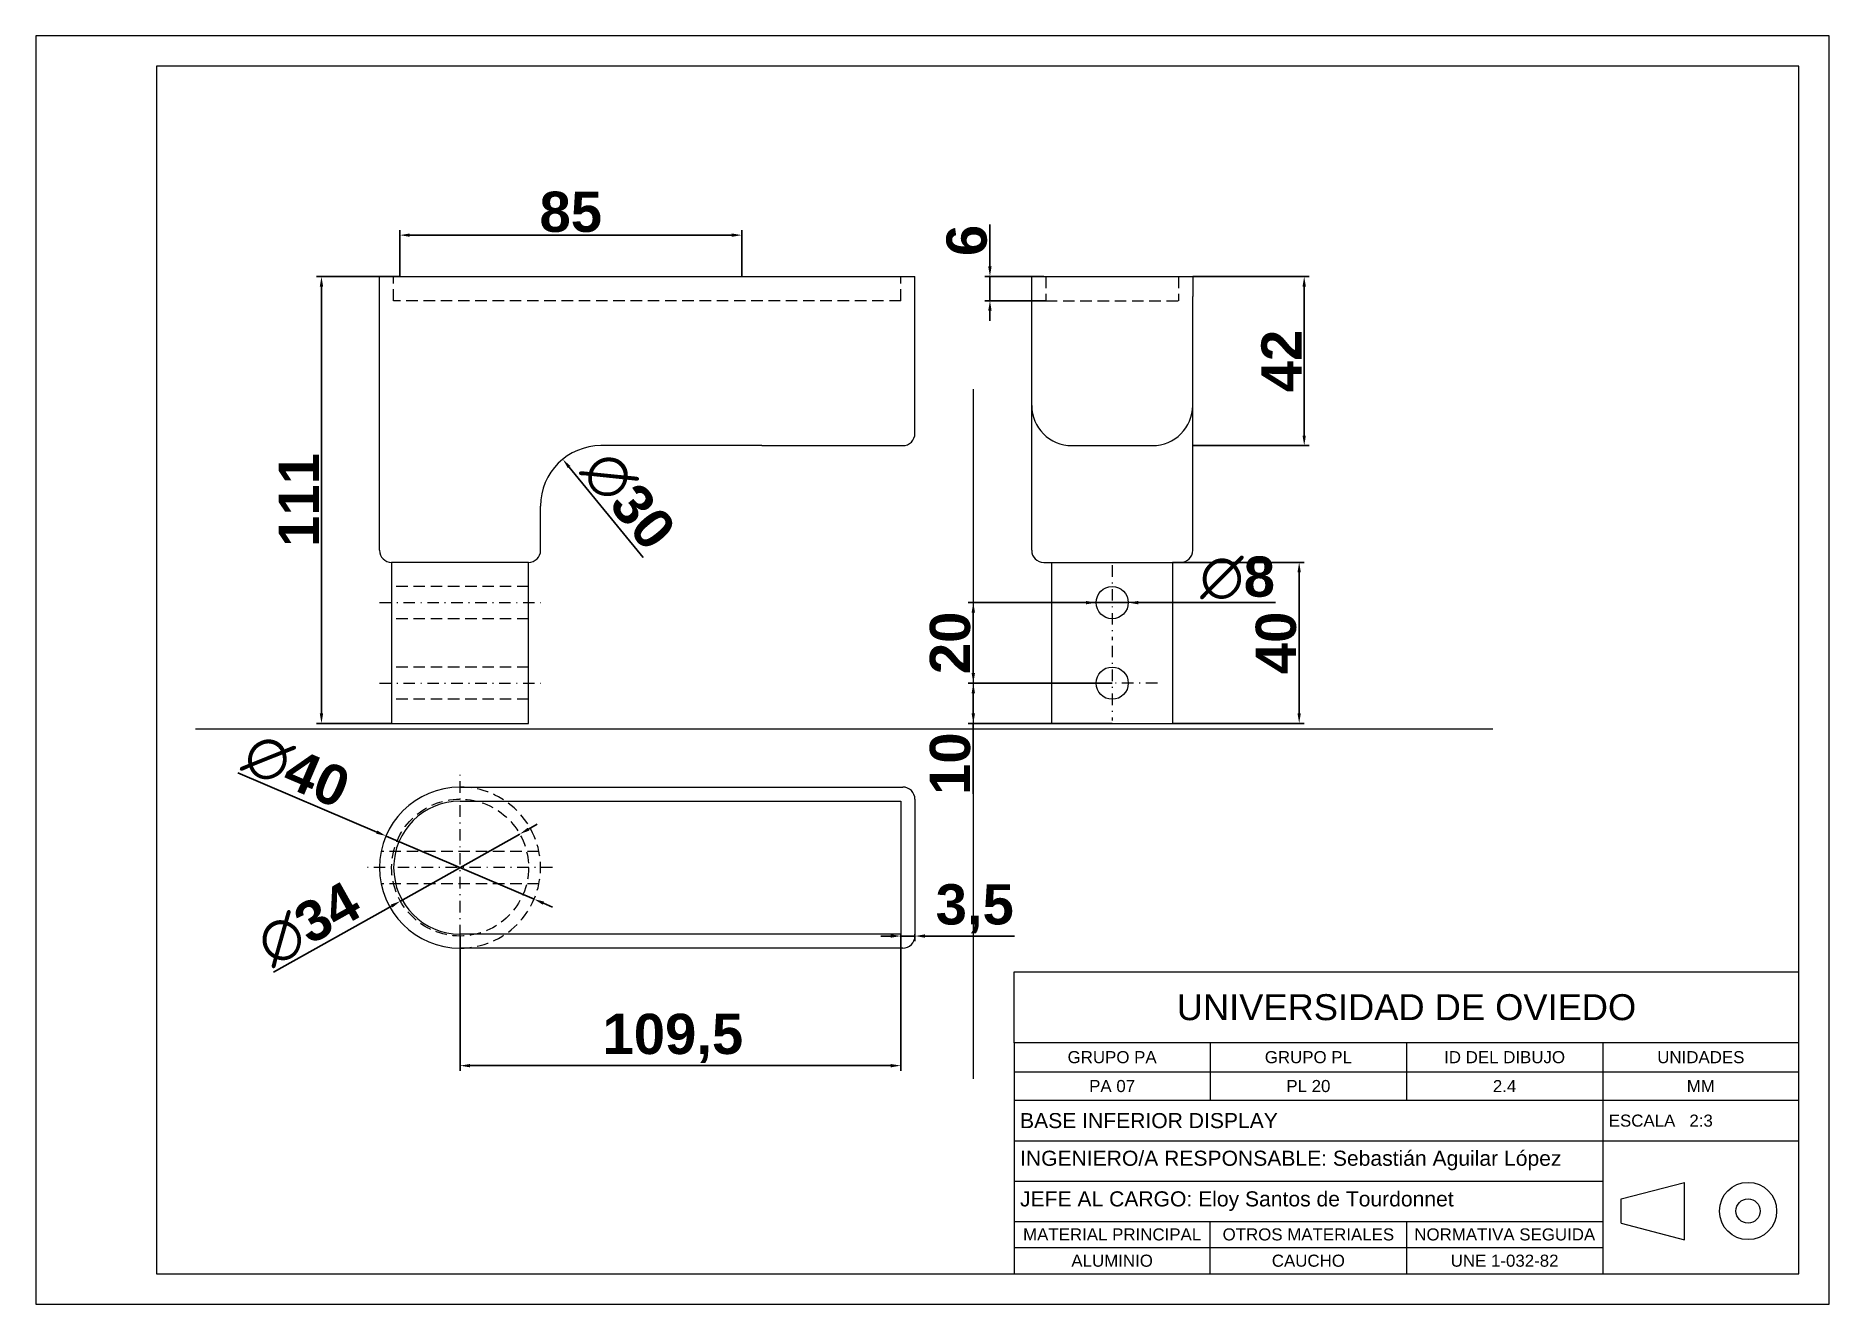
# Paper-space layout 'Presentación1' of a CAD drawing. Header units: millimetres. Extents: x 0 to 297, y 0 to 210.
# The model-space entities are those that its viewports show. They can reach past a viewport. Long polylines and large blocks are cut down to what shows.
import ezdxf

# ---------------------------------------------------------------- set-up
doc = ezdxf.new("R2010")
doc.units = ezdxf.units.MM
doc.header["$LTSCALE"] = 0.1
doc.linetypes.add('TRAZO_Y_PUNTO', pattern=[25.4, 12.7, -6.35, 0, -6.35])
doc.linetypes.add('TRAZOS', pattern=[19.05, 12.7, -6.35])
for name, color, linetype, lineweight in [('01_Contornos', 7, 'Continuous', 20), ('02_Ocultas', 4, 'TRAZOS', 20), ('03_Ejes', 1, 'TRAZO_Y_PUNTO', 18), ('04_Cotas', 3, 'Continuous', 18)]:
    doc.layers.add(name, color=color, linetype=linetype, lineweight=lineweight)
doc.styles.add('EstiloCota', font='arialbd.ttf', dxfattribs={"height": 10})
doc.styles.get("Standard").update_dxf_attribs({"font": 'arial.ttf'})
doc.dimstyles.new('CotasUNE', dxfattribs={"dimtxt": 10, "dimasz": 2.5, "dimexe": 1.25, "dimexo": 0, "dimtad": 1, "dimtxsty": 'EstiloCota', "dimcen": 2, "dimclrd": 256, "dimclrt": 256, "dimadec": 0, "dimazin": 0, "dimtfac": 1, "dimtmove": 0, "dimatfit": 3, "dimfxl": 1, "dimarcsym": 0})

# ---------------------------------------------------------------- blocks, each defined once
blk = doc.blocks.new('UNE A4H')
for p, q in [((0, 210), (0, 0)), ((297, 210), (0, 210)), ((297, 0), (297, 210)), ((20, 205), (20, 5)), ((292, 205), (20, 205)), ((292, 5), (292, 205)), ((162, 55), (292, 55)), ((162, 43.27), (162, 55)), ((292, 43.27), (162, 43.27)), ((162, 43.27), (162, 5)), ((194.5, 43.27), (194.5, 33.7)), ((227, 43.27), (227, 33.7)), ((259.5, 43.27), (259.5, 33.7)), ((162, 38.49), (292, 38.49)), ((292, 33.7), (162, 33.7)), ((259.5, 33.7), (259.5, 25)), ((162, 27.04), (259.5, 27.04)), ((259.5, 27.04), (292, 27.04)), ((259.5, 25), (259.5, 5)), ((162, 20.37), (259.5, 20.37)), ((262.55, 17.42), (273.06, 20.16)), ((273.06, 10.67), (273.06, 20.16)), ((262.55, 13.41), (262.55, 17.42)), ((162, 13.7), (259.5, 13.7)), ((194.5, 5), (194.5, 13.7)), ((227, 13.7), (227, 5)), ((262.55, 13.41), (273.06, 10.67)), ((162, 9.35), (259.5, 9.35)), ((20, 5), (292, 5)), ((0, 0), (297, 0))]:
    blk.add_line(p, q)
for radius in [4.74, 2]:
    blk.add_circle((283.57, 15.42), radius)
for s, insert, char_height, width, attachment_point in [('GRUPO PA', (178.25, 40.88), 2, 32.5, 5), ('GRUPO PL', (210.75, 40.88), 2, 32.5, 5), ('ID DEL DIBUJO', (243.25, 40.88), 2, 32.5, 5), ('UNIDADES', (275.75, 40.88), 2, 32.5, 5), ('PA 07', (178.25, 36.1), 2, 32.5, 5), ('PL 20', (210.75, 36.1), 2, 32.5, 5), ('2.4', (243.25, 36.1), 2, 32.5, 5), ('MM', (275.75, 36.1), 2, 32.5, 5), ('BASE INFERIOR DISPLAY', (163, 30.37), 2.5, 97.1143, 4), ('INGENIERO/A RESPONSABLE: Sebastián Aguilar López', (163, 23.78), 2.5, 97.2779, 4), ('JEFE AL CARGO: Eloy Santos de Tourdonnet', (163, 17.05), 2.5, 97.2059, 4), ('MATERIAL PRINCIPAL', (178.25, 11.53), 2, 32.5, 5), ('OTROS MATERIALES', (210.75, 11.53), 2, 32.5, 5), ('NORMATIVA SEGUIDA', (243.28, 11.53), 2, 32.44, 5), ('ALUMINIO', (178.25, 7.18), 2, 32.5, 5), ('CAUCHO', (210.75, 7.18), 2, 32.5, 5), ('UNE 1-032-82', (243.25, 7.18), 2, 32.5, 5)]:
    blk.add_mtext(s, dxfattribs=dict(insert=insert, char_height=char_height, width=width, attachment_point=attachment_point))
at = {"layer": '01_Contornos'}
for s, insert, char_height, width, attachment_point in [('UNIVERSIDAD DE OVIEDO', (227, 49.14), 4.3, 130, 5), ('ESCALA   2:3', (260.5, 30.37), 2, 32.5, 4)]:
    blk.add_mtext(s, dxfattribs=dict(at, insert=insert, char_height=char_height, width=width, attachment_point=attachment_point))
blk = doc.blocks.new('*D4')
at = {"layer": '04_Cotas', "color": 0, "lineweight": -2, "transparency": 16777216}
for p, q in [((5, 111), (5, 122.53)), ((90, 111), (90, 122.53))]:
    blk.add_line(p, q, dxfattribs=at)
at = {"layer": '04_Cotas', "lineweight": -2, "transparency": 16777216}
blk.add_line((7.5, 121.28), (87.5, 121.28), dxfattribs=at)
at = {"layer": '04_Cotas', "transparency": 16777216}
for points in [[(7.5, 121.69), (7.5, 120.86), (5, 121.28)], [(87.5, 121.69), (87.5, 120.86), (90, 121.28)]]:
    blk.add_solid(points, dxfattribs=at)
at = {"layer": 'Defpoints', "color": 0}
for p in [(90, 121.28), (5, 111), (90, 111)]:
    blk.add_point(p, dxfattribs=at)
at = {"layer": '04_Cotas', "transparency": 16777216, "insert": (47.5, 127.01), "char_height": 10, "attachment_point": 5, "style": 'EstiloCota'}
blk.add_mtext('85', dxfattribs=at)
blk = doc.blocks.new('*D5')
at = {"layer": '04_Cotas', "color": 0, "lineweight": -2, "transparency": 16777216}
for p, q in [((5, 111), (-15.68, 111)), ((3, 0), (-15.68, 0))]:
    blk.add_line(p, q, dxfattribs=at)
at = {"layer": '04_Cotas', "lineweight": -2, "transparency": 16777216}
blk.add_line((-14.43, 108.5), (-14.43, 2.5), dxfattribs=at)
at = {"layer": '04_Cotas', "transparency": 16777216}
for points in [[(-14.85, 108.5), (-14.02, 108.5), (-14.43, 111)], [(-14.85, 2.5), (-14.02, 2.5), (-14.43, 0)]]:
    blk.add_solid(points, dxfattribs=at)
at = {"layer": 'Defpoints', "color": 0}
for p in [(5, 111), (3, 0), (-14.43, 0)]:
    blk.add_point(p, dxfattribs=at)
at = {"layer": '04_Cotas', "transparency": 16777216, "insert": (-20.08, 55.5), "char_height": 10, "attachment_point": 5, "rotation": 90, "style": 'EstiloCota'}
blk.add_mtext('111', dxfattribs=at)
blk = doc.blocks.new('*D6')
at = {"layer": '04_Cotas', "lineweight": -2, "transparency": 16777216}
blk.add_line((65.47, 41.2), (47.09, 63.68), dxfattribs=at)
at = {"layer": '04_Cotas', "transparency": 16777216}
blk.add_solid([(47.41, 63.94), (46.77, 63.41), (45.51, 65.61)], dxfattribs=at)
at = {"layer": 'Defpoints', "color": 0}
for p in [(45.51, 65.61), (64.49, 42.39)]:
    blk.add_point(p, dxfattribs=at)
at = {"layer": '04_Cotas', "transparency": 16777216, "insert": (61.82, 55.36), "char_height": 10, "attachment_point": 5, "rotation": 309.2644, "style": 'EstiloCota'}
blk.add_mtext('∅30', dxfattribs=at)
blk = doc.blocks.new('*D7')
at = {"layer": '04_Cotas', "lineweight": -2, "transparency": 16777216}
for p, q in [((175.5, 30), (173, 30)), ((178, 30), (186, 30)), ((222.57, 30), (188.5, 30))]:
    blk.add_line(p, q, dxfattribs=at)
at = {"layer": '04_Cotas', "transparency": 16777216}
for points in [[(175.5, 30.42), (175.5, 29.58), (178, 30)], [(188.5, 30.42), (188.5, 29.58), (186, 30)]]:
    blk.add_solid(points, dxfattribs=at)
at = {"layer": 'Defpoints', "color": 0}
for p in [(178, 30), (186, 30)]:
    blk.add_point(p, dxfattribs=at)
at = {"layer": '04_Cotas', "transparency": 16777216, "insert": (213.15, 36.14), "char_height": 10, "attachment_point": 5, "style": 'EstiloCota'}
blk.add_mtext('∅8', dxfattribs=at)
blk = doc.blocks.new('*D8')
at = {"layer": '04_Cotas', "color": 0, "lineweight": -2, "transparency": 16777216}
for p, q in [((197, 40), (229.71, 40)), ((197, 0), (229.71, 0))]:
    blk.add_line(p, q, dxfattribs=at)
at = {"layer": '04_Cotas', "lineweight": -2, "transparency": 16777216}
blk.add_line((228.46, 2.5), (228.46, 37.5), dxfattribs=at)
at = {"layer": '04_Cotas', "transparency": 16777216}
for points in [[(228.04, 37.5), (228.87, 37.5), (228.46, 40)], [(228.04, 2.5), (228.87, 2.5), (228.46, 0)]]:
    blk.add_solid(points, dxfattribs=at)
at = {"layer": 'Defpoints', "color": 0}
for p in [(197, 40), (228.46, 40), (197, 0)]:
    blk.add_point(p, dxfattribs=at)
at = {"layer": '04_Cotas', "transparency": 16777216, "insert": (222.73, 20), "char_height": 10, "attachment_point": 5, "rotation": 90, "style": 'EstiloCota'}
blk.add_mtext('40', dxfattribs=at)
blk = doc.blocks.new('*D15')
at = {"layer": '04_Cotas', "lineweight": -2, "transparency": 16777216}
for p, q in [((-35.24, -12.25), (-0.7, -26.98)), ((38.4, -43.65), (1.6, -27.96)), ((40.7, -44.63), (43, -45.61))]:
    blk.add_line(p, q, dxfattribs=at)
at = {"layer": '04_Cotas', "transparency": 16777216}
for points in [[(-0.53, -26.6), (-0.86, -27.37), (1.6, -27.96)], [(40.86, -44.25), (40.53, -45.01), (38.4, -43.65)]]:
    blk.add_solid(points, dxfattribs=at)
at = {"layer": 'Defpoints', "color": 0}
for p in [(1.6, -27.96), (38.4, -43.65)]:
    blk.add_point(p, dxfattribs=at)
at = {"layer": '04_Cotas', "transparency": 16777216, "insert": (-20.63, -11.81), "char_height": 10, "attachment_point": 5, "rotation": 336.9097, "style": 'EstiloCota'}
blk.add_mtext('∅40', dxfattribs=at)
blk = doc.blocks.new('*D16')
at = {"layer": '04_Cotas', "lineweight": -2, "transparency": 16777216}
for p, q in [((37, -26.26), (39.18, -25.04)), ((34.82, -27.48), (5.18, -44.13)), ((-26.32, -61.82), (3, -45.35))]:
    blk.add_line(p, q, dxfattribs=at)
at = {"layer": '04_Cotas', "transparency": 16777216}
for points in [[(36.8, -25.9), (37.21, -26.62), (34.82, -27.48)], [(2.79, -44.99), (3.2, -45.72), (5.18, -44.13)]]:
    blk.add_solid(points, dxfattribs=at)
at = {"layer": 'Defpoints', "color": 0}
for p in [(34.82, -27.48), (5.18, -44.13)]:
    blk.add_point(p, dxfattribs=at)
at = {"layer": '04_Cotas', "transparency": 16777216, "insert": (-17.6, -49.87), "char_height": 10, "attachment_point": 5, "rotation": 29.3143, "style": 'EstiloCota'}
blk.add_mtext('∅34', dxfattribs=at)
blk = doc.blocks.new('*D17')
at = {"layer": '04_Cotas', "color": 0, "lineweight": -2, "transparency": 16777216}
for p, q in [((20, -52.81), (20, -86.25)), ((129.5, -52.31), (129.5, -86.25))]:
    blk.add_line(p, q, dxfattribs=at)
at = {"layer": '04_Cotas', "lineweight": -2, "transparency": 16777216}
blk.add_line((22.5, -85), (127, -85), dxfattribs=at)
at = {"layer": '04_Cotas', "transparency": 16777216}
for points in [[(22.5, -84.59), (22.5, -85.42), (20, -85)], [(127, -84.59), (127, -85.42), (129.5, -85)]]:
    blk.add_solid(points, dxfattribs=at)
at = {"layer": 'Defpoints', "color": 0}
for p in [(20, -52.81), (129.5, -52.31), (129.5, -85)]:
    blk.add_point(p, dxfattribs=at)
at = {"layer": '04_Cotas', "transparency": 16777216, "insert": (72.86, -78.24), "char_height": 10, "attachment_point": 5, "style": 'EstiloCota'}
blk.add_mtext('109,5', dxfattribs=at)
blk = doc.blocks.new('*D19')
at = {"layer": '04_Cotas', "lineweight": -2, "transparency": 16777216}
for p, q in [((151.63, 113.5), (151.63, 123.93)), ((151.63, 105), (151.63, 111)), ((151.63, 102.5), (151.63, 100))]:
    blk.add_line(p, q, dxfattribs=at)
at = {"layer": '04_Cotas', "color": 0, "lineweight": -2, "transparency": 16777216}
for p, q in [((165, 111), (150.38, 111)), ((165.5, 105), (150.38, 105))]:
    blk.add_line(p, q, dxfattribs=at)
at = {"layer": '04_Cotas', "transparency": 16777216}
for points in [[(151.21, 113.5), (152.05, 113.5), (151.63, 111)], [(151.21, 102.5), (152.05, 102.5), (151.63, 105)]]:
    blk.add_solid(points, dxfattribs=at)
at = {"layer": 'Defpoints', "color": 0}
for p in [(151.63, 111), (165, 111), (165.5, 105)]:
    blk.add_point(p, dxfattribs=at)
at = {"layer": '04_Cotas', "transparency": 16777216, "insert": (145.9, 119.96), "char_height": 10, "attachment_point": 5, "rotation": 90, "style": 'EstiloCota'}
blk.add_mtext('6', dxfattribs=at)
blk = doc.blocks.new('*D20')
at = {"layer": '04_Cotas', "color": 0, "lineweight": -2, "transparency": 16777216}
for p, q in [((202, 111), (230.96, 111)), ((202, 69), (230.96, 69))]:
    blk.add_line(p, q, dxfattribs=at)
at = {"layer": '04_Cotas', "lineweight": -2, "transparency": 16777216}
blk.add_line((229.71, 71.5), (229.71, 108.5), dxfattribs=at)
at = {"layer": '04_Cotas', "transparency": 16777216}
for points in [[(229.29, 108.5), (230.12, 108.5), (229.71, 111)], [(229.29, 71.5), (230.12, 71.5), (229.71, 69)]]:
    blk.add_solid(points, dxfattribs=at)
at = {"layer": 'Defpoints', "color": 0}
for p in [(202, 111), (229.71, 111), (202, 69)]:
    blk.add_point(p, dxfattribs=at)
at = {"layer": '04_Cotas', "transparency": 16777216, "insert": (224.06, 90), "char_height": 10, "attachment_point": 5, "rotation": 90, "style": 'EstiloCota'}
blk.add_mtext('42', dxfattribs=at)
blk = doc.blocks.new('*D21')
at = {"layer": '04_Cotas', "color": 0, "lineweight": -2, "transparency": 16777216}
for p, q in [((182, 10), (146.25, 10)), ((182, 0), (146.25, 0))]:
    blk.add_line(p, q, dxfattribs=at)
at = {"layer": '04_Cotas', "lineweight": -2, "transparency": 16777216}
for p, q in [((147.5, 7.5), (147.5, 2.5)), ((147.5, 0), (147.5, -17.49))]:
    blk.add_line(p, q, dxfattribs=at)
at = {"layer": '04_Cotas', "transparency": 16777216}
for points in [[(147.08, 7.5), (147.92, 7.5), (147.5, 10)], [(147.08, 2.5), (147.92, 2.5), (147.5, 0)]]:
    blk.add_solid(points, dxfattribs=at)
at = {"layer": 'Defpoints', "color": 0}
for p in [(182, 10), (182, 0), (147.5, 0)]:
    blk.add_point(p, dxfattribs=at)
at = {"layer": '04_Cotas', "transparency": 16777216, "insert": (141.77, -10), "char_height": 10, "attachment_point": 5, "rotation": 90, "style": 'EstiloCota'}
blk.add_mtext('10', dxfattribs=at)
blk = doc.blocks.new('*D22')
at = {"layer": '04_Cotas', "lineweight": -2, "transparency": 16777216}
for p, q in [((127, -52.81), (124.5, -52.81)), ((129.5, -52.81), (133, -52.81)), ((135.5, -52.81), (157.72, -52.81))]:
    blk.add_line(p, q, dxfattribs=at)
at = {"layer": '04_Cotas', "color": 0, "lineweight": -2, "transparency": 16777216}
for p, q in [((129.5, -52.31), (129.5, -54.06)), ((133, -52.31), (133, -54.06))]:
    blk.add_line(p, q, dxfattribs=at)
at = {"layer": '04_Cotas', "transparency": 16777216}
for points in [[(127, -52.39), (127, -53.22), (129.5, -52.81)], [(135.5, -52.39), (135.5, -53.22), (133, -52.81)]]:
    blk.add_solid(points, dxfattribs=at)
at = {"layer": 'Defpoints', "color": 0}
for p in [(129.5, -52.31), (133, -52.31), (133, -52.81)]:
    blk.add_point(p, dxfattribs=at)
at = {"layer": '04_Cotas', "transparency": 16777216, "insert": (147.86, -46.05), "char_height": 10, "attachment_point": 5, "style": 'EstiloCota'}
blk.add_mtext('3,5', dxfattribs=at)
blk = doc.blocks.new('*D23')
at = {"layer": '04_Cotas', "color": 0, "lineweight": -2, "transparency": 16777216}
for p, q in [((182, 30), (146.25, 30)), ((182, 10), (146.25, 10))]:
    blk.add_line(p, q, dxfattribs=at)
at = {"layer": '04_Cotas', "lineweight": -2, "transparency": 16777216}
blk.add_line((147.5, 27.5), (147.5, 12.5), dxfattribs=at)
at = {"layer": '04_Cotas', "transparency": 16777216}
for points in [[(147.08, 27.5), (147.92, 27.5), (147.5, 30)], [(147.08, 12.5), (147.92, 12.5), (147.5, 10)]]:
    blk.add_solid(points, dxfattribs=at)
at = {"layer": 'Defpoints', "color": 0}
for p in [(182, 30), (147.5, 10), (182, 10)]:
    blk.add_point(p, dxfattribs=at)
at = {"layer": '04_Cotas', "transparency": 16777216, "insert": (141.77, 20), "char_height": 10, "attachment_point": 5, "rotation": 90, "style": 'EstiloCota'}
blk.add_mtext('20', dxfattribs=at)

msp = doc.modelspace()

# ---------------------------------------------------------------- linework, layer by layer
at = {"layer": '01_Contornos'}
for p, q in [((0, 111), (5, 111)), ((0, 106), (0, 111)), ((0, 111), (133, 111)), ((133, 72), (133, 111)), ((162, 111), (202, 111)), ((162, 106), (162, 111)), ((202, 111), (202, 106)), ((0, 43), (0, 106)), ((162, 43), (162, 106)), ((202, 43), (202, 106)), ((147.5, 83), (147.5, -88.297)), ((95, 69), (55, 69)), ((95, 69), (130, 69)), ((172, 69), (192, 69)), ((40, 43), (40, 54)), ((3, 40), (3, 0)), ((37, 40), (3, 40)), ((37, 0), (37, 40)), ((165, 40), (199, 40)), ((167, 0), (167, 40)), ((197, 40), (197, 0)), ((3, 0), (37, 0)), ((167, 0), (197, 0)), ((-45.722, -1.307), (276.555, -1.307)), ((20, -15.807), (130, -15.807)), ((20, -19.307), (129.5, -19.307)), ((129.5, -19.307), (129.5, -52.307)), ((133, -18.807), (133, -52.807)), ((129.5, -52.307), (20, -52.307)), ((130, -55.807), (20, -55.807))]:
    msp.add_line(p, q, dxfattribs=at)
for centre in [(182, 30), (182, 10)]:
    msp.add_circle(centre, 4, dxfattribs=at)
for centre, radius, start, end in [((172, 79), 10, 180, 270), ((192, 79), 10, 270, 0), ((130, 72), 3, 270, 0), ((55, 54), 15, 90, 180), ((3, 43), 3, 180, 270), ((37, 43), 3, 270, 0), ((165, 43), 3, 180, 270), ((199, 43), 3, 270, 0), ((20, -35.807), 20, 90, 270), ((130, -18.807), 3, 0, 90), ((20, -35.807), 16.5, 90, 270), ((130, -52.807), 3, 270, 0)]:
    msp.add_arc(centre, radius, start, end, dxfattribs=at)
at = {"layer": '02_Ocultas'}
for p, q in [((3.5, 105), (3.5, 111)), ((129.5, 105), (129.5, 111)), ((165, 111), (165, 111)), ((165.5, 111), (165.5, 105)), ((198.5, 111), (198.5, 105)), ((199, 111), (199, 111)), ((129.5, 105), (3.5, 105)), ((165.5, 105), (198.5, 105)), ((37, 34), (3, 34)), ((37, 26), (3, 26)), ((37, 14), (3, 14)), ((37, 6), (3, 6)), ((39.596, -31.807), (0.404, -31.807)), ((39.596, -39.807), (0.404, -39.807))]:
    msp.add_line(p, q, dxfattribs=at)
msp.add_circle((20, -35.807), 17, dxfattribs=at)
msp.add_arc((20, -35.807), 20, 270, 90, dxfattribs=at)
at = {"layer": '03_Ejes'}
for p, q in [((182, 39.302), (182, 20.698)), ((0, 30), (40, 30)), ((193.238, 30), (170.762, 30)), ((182, 19.302), (182, 0.698)), ((0, 10), (40, 10)), ((193.238, 10), (170.762, 10)), ((20, -58.807), (20, -12.807)), ((43, -35.807), (-3, -35.807))]:
    msp.add_line(p, q, dxfattribs=at)

# ---------------------------------------------------------------- dimensions: what is measured, and where the dimension line sits
at = {"layer": '04_Cotas'}
for base, p1, p2, picture, middle in [((90, 121.276), (5, 111), (90, 111), '*D4', (47.5, 127.01)), ((133, -52.807), (129.5, -52.307), (133, -52.307), '*D22', (147.861, -46.047))]:
    dim = msp.add_linear_dim(base=base, p1=p1, p2=p2, dimstyle='CotasUNE', dxfattribs=at)
    dim.commit()
    dim.dimension.update_dxf_attribs({"geometry": picture, "text_midpoint": middle})
for base, p1, p2, picture, middle in [((151.631, 111), (165.5, 105), (165, 111), '*D19', (145.9, 119.964)), ((-14.435, 0), (5, 111), (3, 0), '*D5', (-20.08, 55.5)), ((229.708, 111), (202, 69), (202, 111), '*D20', (224.063, 90)), ((228.458, 40), (197, 0), (197, 40), '*D8', (222.728, 20)), ((147.5, 10), (182, 30), (182, 10), '*D23', (141.769, 20)), ((147.5, 0), (182, 10), (182, 0), '*D21', (141.769, -9.997))]:
    dim = msp.add_linear_dim(base=base, p1=p1, p2=p2, angle=90, dimstyle='CotasUNE', dxfattribs=at)
    dim.commit()
    dim.dimension.update_dxf_attribs({"geometry": picture, "text_midpoint": middle})
for p1, p2, picture, middle in [((64.493, 42.386), (45.507, 65.614), '*D6', (57.068, 51.47)), ((178, 30), (186, 30), '*D7', (213.155, 30)), ((38.398, -43.651), (1.602, -27.964), '*D15', (-23.039, -17.458)), ((34.823, -27.484), (5.177, -44.13), '*D16', (-14.591, -55.23))]:
    dim = msp.add_diameter_dim_2p(p1=p1, p2=p2, dimstyle='CotasUNE', dxfattribs=at)
    dim.commit()
    dim.dimension.update_dxf_attribs({"geometry": picture, "text_midpoint": middle, "dimtype": 163})
dim = msp.add_linear_dim(base=(129.5, -85.003), p1=(20, -52.807), p2=(129.5, -52.307), dimstyle='CotasUNE', dxfattribs=at)
dim.commit()
dim.dimension.update_dxf_attribs({"geometry": '*D17', "text_midpoint": (72.856, -85.003), "dimtype": 160})

psp = doc.layouts.new('Presentación1')

# ---------------------------------------------------------------- block references
at = {"layer": '01_Contornos', "color": 3}
psp.add_blockref('UNE A4H', (0, 0), dxfattribs=at)

# ---------------------------------------------------------------- viewports
at = {"layer": '01_Contornos'}
psp.add_viewport(center=(156, 105), size=(272, 200), view_center_point=(148.614, 13.27), view_height=300, dxfattribs=at)

doc.saveas('drawing.dxf')
